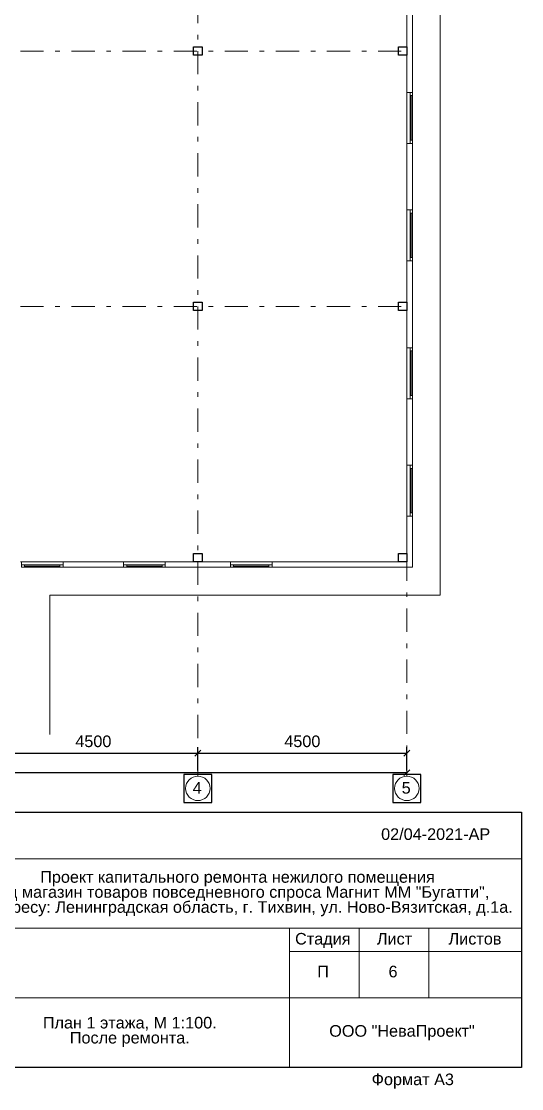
# Model space of a CAD drawing. Header units: metres. Extents: x 0 to 28.5, y 0 to 40.3.
# Drawn here: x 17.73 to 28.5, y 0.05 to 23.04 of the extents above; entities that cross this region are included whole.
import ezdxf
from ezdxf.enums import TextEntityAlignment as Align

# ---------------------------------------------------------------- set-up
doc = ezdxf.new("R2010")
doc.units = ezdxf.units.M
doc.header["$MEASUREMENT"] = 0
doc.linetypes.add('( Dashdot )', pattern=[1.001, 0.5, -0.25, 0.001, -0.25])
doc.layers.add('YOLO_STAMP', color=1, linetype='Continuous')
doc.layers.add('YOLO_TABLE', color=1, linetype='Continuous')
doc.styles.add('GOST 2.304', font='CS_Gost2304.shx')
doc.styles.get("Standard").update_dxf_attribs({"font": 'times.ttf'})
doc.styles.add('Style-Arial', font='arial.ttf')
doc.dimstyles.get("Standard").update_dxf_attribs({"dimtxt": 0.18, "dimasz": 0.18, "dimexe": 0.18, "dimexo": 0.0625, "dimgap": 0.09, "dimtad": 0, "dimtih": 1, "dimtoh": 1, "dimdec": 4, "dimzin": 0, "dimdsep": 46, "dimtxsty": 'STANDARD', "dimcen": 0.09, "dimadec": 0, "dimazin": 0, "dimtfac": 1, "dimtdec": 4, "dimtofl": 0, "dimtmove": 0, "dimatfit": 3, "dimfxl": 1, "dimtolj": 1, "dimtzin": 0, "dimarcsym": 0})

# ---------------------------------------------------------------- blocks, each defined once
blk = doc.blocks.new('*U9')
at = {"color": 7, "linetype": 'Continuous', "lineweight": 13, "flags": 128}
for points in [[(0.025, 0.45), (0.025, 0.38), (-0.025, 0.38), (-0.025, 0.45), (0.025, 0.45)], [(0.025, -0.38), (0.025, -0.45), (-0.025, -0.45), (-0.025, -0.38), (0.025, -0.38)]]:
    blk.add_lwpolyline(points, close=True, dxfattribs=at)
at = {"color": 7, "linetype": 'Continuous', "lineweight": 0, "flags": 128}
blk.add_lwpolyline([(0, -0.38), (0, 0.38), (-0.025, 0.38), (-0.025, -0.38), (0, -0.38)], close=True, dxfattribs=at)
blk = doc.blocks.new('_Oblique')
at = {"color": 0, "linetype": 'ByBlock', "lineweight": -2}
blk.add_line((0.5, 0.5), (-0.5, -0.5), dxfattribs=at)
blk = doc.blocks.new('*D1133')
at = {"color": 0, "linetype": 'Continuous', "lineweight": -2, "transparency": 16777216}
for p, q in [((8.028, 6.903), (8.028, 6.979)), ((26.028, 6.903), (26.028, 6.979)), ((8.028, 6.854), (26.028, 6.854))]:
    blk.add_line(p, q, dxfattribs=at)
at = {"layer": 'Defpoints', "color": 0, "linetype": 'Continuous', "lineweight": 30, "transparency": 16777216}
for p in [(8.028, 6.778), (26.028, 6.854), (26.028, 6.778)]:
    blk.add_point(p, dxfattribs=at)
at = {"color": 0, "linetype": 'Continuous', "lineweight": -2, "transparency": 16777216, "xscale": 0.125, "yscale": 0.125, "zscale": 0.125, "rotation": 180}
blk.add_blockref('_Oblique', (8.028, 6.854), dxfattribs=at)
at = {"color": 0, "linetype": 'Continuous', "lineweight": -2, "transparency": 16777216, "xscale": 0.125, "yscale": 0.125, "zscale": 0.125}
blk.add_blockref('_Oblique', (26.028, 6.854), dxfattribs=at)
at = {"color": 0, "linetype": 'Continuous', "lineweight": 0, "transparency": 16777216, "insert": (17.028, 7.107), "char_height": 0.25, "attachment_point": 5, "style": 'Style-Arial'}
blk.add_mtext('\\A1;18000', dxfattribs=at)
blk = doc.blocks.new('*D1135')
at = {"color": 0, "linetype": 'Continuous', "lineweight": -2, "transparency": 16777216}
for p, q in [((17.028, 6.903), (17.028, 7.399)), ((21.528, 6.903), (21.528, 7.399)), ((17.028, 7.274), (21.528, 7.274))]:
    blk.add_line(p, q, dxfattribs=at)
at = {"layer": 'Defpoints', "color": 0, "linetype": 'Continuous', "lineweight": 30, "transparency": 16777216}
for p in [(21.528, 7.274), (17.028, 6.778), (21.528, 6.778)]:
    blk.add_point(p, dxfattribs=at)
at = {"color": 0, "linetype": 'Continuous', "lineweight": -2, "transparency": 16777216, "xscale": 0.125, "yscale": 0.125, "zscale": 0.125, "rotation": 180}
blk.add_blockref('_Oblique', (17.028, 7.274), dxfattribs=at)
at = {"color": 0, "linetype": 'Continuous', "lineweight": -2, "transparency": 16777216, "xscale": 0.125, "yscale": 0.125, "zscale": 0.125}
blk.add_blockref('_Oblique', (21.528, 7.274), dxfattribs=at)
at = {"color": 0, "linetype": 'Continuous', "lineweight": 0, "transparency": 16777216, "insert": (19.278, 7.527), "char_height": 0.25, "attachment_point": 5, "style": 'Style-Arial'}
blk.add_mtext('\\A1;4500', dxfattribs=at)
blk = doc.blocks.new('*D1136')
at = {"color": 0, "linetype": 'Continuous', "lineweight": -2, "transparency": 16777216}
for p, q in [((21.528, 6.903), (21.528, 7.399)), ((26.028, 6.903), (26.028, 7.399)), ((21.528, 7.274), (26.028, 7.274))]:
    blk.add_line(p, q, dxfattribs=at)
at = {"layer": 'Defpoints', "color": 0, "linetype": 'Continuous', "lineweight": 30, "transparency": 16777216}
for p in [(26.028, 7.274), (21.528, 6.778), (26.028, 6.778)]:
    blk.add_point(p, dxfattribs=at)
at = {"color": 0, "linetype": 'Continuous', "lineweight": -2, "transparency": 16777216, "xscale": 0.125, "yscale": 0.125, "zscale": 0.125, "rotation": 180}
blk.add_blockref('_Oblique', (21.528, 7.274), dxfattribs=at)
at = {"color": 0, "linetype": 'Continuous', "lineweight": -2, "transparency": 16777216, "xscale": 0.125, "yscale": 0.125, "zscale": 0.125}
blk.add_blockref('_Oblique', (26.028, 7.274), dxfattribs=at)
at = {"color": 0, "linetype": 'Continuous', "lineweight": 0, "transparency": 16777216, "insert": (23.778, 7.527), "char_height": 0.25, "attachment_point": 5, "style": 'Style-Arial'}
blk.add_mtext('\\A1;4500', dxfattribs=at)

msp = doc.modelspace()

# ---------------------------------------------------------------- linework, layer by layer
at = {"color": 1, "linetype": '( Dashdot )', "lineweight": 0}
for p, q in [((21.52794243, 38.8977528), (21.52794243, 6.7777528)), ((26.02794243, 38.9877528), (26.02794243, 6.7777528)), ((3.40794243, 22.3977528), (26.02794243, 22.3977528)), ((3.40794243, 16.8977528), (26.02794243, 16.8977528)), ((3.40794243, 11.3977528), (26.02794243, 11.3977528))]:
    msp.add_line(p, q, dxfattribs=at)
at = {"color": 7, "linetype": 'Continuous', "lineweight": 0}
for p, q in [((26.74794243, 10.6777528), (26.74794243, 28.5277528)), ((18.33794243, 10.6777528), (26.74794243, 10.6777528)), ((18.33794243, 7.6777528), (18.33794243, 10.6777528))]:
    msp.add_line(p, q, dxfattribs=at)
at = {"color": 7, "linetype": 'Continuous', "lineweight": 13}
for p, q in [((26.02794243, 21.5077528), (26.02794243, 23.3777528)), ((26.14794243, 21.5077528), (26.14794243, 23.3777528)), ((26.02794243, 21.5077528), (26.14794243, 21.5077528)), ((26.02794243, 20.4077528), (26.14794243, 20.4077528)), ((26.02794243, 18.9777528), (26.02794243, 20.4077528)), ((26.14794243, 18.9777528), (26.14794243, 20.4077528)), ((26.02794243, 18.9777528), (26.14794243, 18.9777528)), ((26.02794243, 16.0077528), (26.02794243, 17.8777528)), ((26.02794243, 17.8777528), (26.14794243, 17.8777528)), ((26.14794243, 16.0077528), (26.14794243, 17.8777528)), ((26.02794243, 16.0077528), (26.14794243, 16.0077528)), ((26.02794243, 14.9077528), (26.14794243, 14.9077528)), ((26.02794243, 13.4777528), (26.02794243, 14.9077528)), ((26.14794243, 13.4777528), (26.14794243, 14.9077528)), ((26.02794243, 13.4777528), (26.14794243, 13.4777528)), ((26.02794243, 11.3977528), (26.02794243, 12.3777528)), ((26.02794243, 12.3777528), (26.14794243, 12.3777528)), ((26.14794243, 11.2777528), (26.14794243, 12.3777528)), ((18.62794243, 11.3977528), (18.62794243, 11.2777528)), ((18.62794243, 11.3977528), (19.92794243, 11.3977528)), ((18.62794243, 11.2777528), (19.92794243, 11.2777528)), ((19.92794243, 11.3977528), (19.92794243, 11.2777528)), ((20.82794243, 11.3977528), (20.82794243, 11.2777528)), ((20.82794243, 11.3977528), (22.22794243, 11.3977528)), ((20.82794243, 11.2777528), (22.22794243, 11.2777528)), ((22.22794243, 11.3977528), (22.22794243, 11.2777528)), ((23.12794243, 11.3977528), (23.12794243, 11.2777528)), ((23.12794243, 11.3977528), (26.02794243, 11.3977528)), ((23.12794243, 11.2777528), (26.14794243, 11.2777528)), ((10.00000067, 5.9999811), (28.50000067, 5.9999811)), ((28.50000067, 5.9999811), (28.50000067, 0.4999811)), ((16.50000067, 4.9999811), (28.50000067, 4.9999811)), ((16.50000067, 3.4999811), (28.50000067, 3.4999811)), ((23.50000067, 2.9999811), (28.50000067, 2.9999811)), ((16.50000067, 1.9999811), (28.50000067, 1.9999811)), ((1.56106662, 0.4999811), (28.50000067, 0.4999811))]:
    msp.add_line(p, q, dxfattribs=at)
at = {"lineweight": 30, "flags": 128}
for points in [[(21.43794243, 22.4877528), (21.61794243, 22.4877528), (21.61794243, 22.3077528), (21.43794243, 22.3077528), (21.43794243, 22.4877528)], [(25.84794243, 22.4877528), (26.02794243, 22.4877528), (26.02794243, 22.3077528), (25.84794243, 22.3077528), (25.84794243, 22.4877528)], [(21.43794243, 16.9877528), (21.61794243, 16.9877528), (21.61794243, 16.8077528), (21.43794243, 16.8077528), (21.43794243, 16.9877528)], [(25.84794243, 16.9877528), (26.02794243, 16.9877528), (26.02794243, 16.8077528), (25.84794243, 16.8077528), (25.84794243, 16.9877528)], [(21.43794243, 11.5777528), (21.61794243, 11.5777528), (21.61794243, 11.3977528), (21.43794243, 11.3977528), (21.43794243, 11.5777528)], [(25.84794243, 11.5777528), (26.02794243, 11.5777528), (26.02794243, 11.3977528), (25.84794243, 11.3977528), (25.84794243, 11.5777528)]]:
    msp.add_lwpolyline(points, close=True, dxfattribs=at)
at = {"color": 7, "linetype": 'Continuous', "lineweight": 0, "flags": 128}
for points in [[(26.02794243, 21.5077528), (26.14794243, 21.5077528), (26.14794243, 20.4077528), (26.02794243, 20.4077528), (26.02794243, 21.5077528)], [(26.09794243, 21.4377528), (26.09794243, 20.4777528), (26.12294243, 20.4777528), (26.12294243, 21.4377528), (26.09794243, 21.4377528)], [(26.02794243, 18.9777528), (26.14794243, 18.9777528), (26.14794243, 17.8777528), (26.02794243, 17.8777528), (26.02794243, 18.9777528)], [(26.09794243, 18.9077528), (26.09794243, 17.9477528), (26.12294243, 17.9477528), (26.12294243, 18.9077528), (26.09794243, 18.9077528)], [(26.02794243, 16.0077528), (26.14794243, 16.0077528), (26.14794243, 14.9077528), (26.02794243, 14.9077528), (26.02794243, 16.0077528)], [(26.09794243, 15.9377528), (26.09794243, 14.9777528), (26.12294243, 14.9777528), (26.12294243, 15.9377528), (26.09794243, 15.9377528)], [(26.02794243, 13.4777528), (26.14794243, 13.4777528), (26.14794243, 12.3777528), (26.02794243, 12.3777528), (26.02794243, 13.4777528)], [(26.09794243, 13.4077528), (26.09794243, 12.4477528), (26.12294243, 12.4477528), (26.12294243, 13.4077528), (26.09794243, 13.4077528)], [(18.62794243, 11.3977528), (18.62794243, 11.2777528), (17.72794243, 11.2777528), (17.72794243, 11.3977528), (18.62794243, 11.3977528)], [(20.82794243, 11.3977528), (20.82794243, 11.2777528), (19.92794243, 11.2777528), (19.92794243, 11.3977528), (20.82794243, 11.3977528)], [(23.12794243, 11.3977528), (23.12794243, 11.2777528), (22.22794243, 11.2777528), (22.22794243, 11.3977528), (23.12794243, 11.3977528)]]:
    msp.add_lwpolyline(points, close=True, dxfattribs=at)
at = {"color": 7, "linetype": 'Continuous', "lineweight": 13, "flags": 128}
for points in [[(26.14794243, 21.4377528), (26.14794243, 21.5077528), (26.09794243, 21.5077528), (26.09794243, 21.4377528), (26.14794243, 21.4377528)], [(26.14794243, 20.4077528), (26.14794243, 20.4777528), (26.09794243, 20.4777528), (26.09794243, 20.4077528), (26.14794243, 20.4077528)], [(26.14794243, 18.9077528), (26.14794243, 18.9777528), (26.09794243, 18.9777528), (26.09794243, 18.9077528), (26.14794243, 18.9077528)], [(26.14794243, 17.8777528), (26.14794243, 17.9477528), (26.09794243, 17.9477528), (26.09794243, 17.8777528), (26.14794243, 17.8777528)], [(26.14794243, 15.9377528), (26.14794243, 16.0077528), (26.09794243, 16.0077528), (26.09794243, 15.9377528), (26.14794243, 15.9377528)], [(26.14794243, 14.9077528), (26.14794243, 14.9777528), (26.09794243, 14.9777528), (26.09794243, 14.9077528), (26.14794243, 14.9077528)], [(26.14794243, 13.4077528), (26.14794243, 13.4777528), (26.09794243, 13.4777528), (26.09794243, 13.4077528), (26.14794243, 13.4077528)], [(26.14794243, 12.3777528), (26.14794243, 12.4477528), (26.09794243, 12.4477528), (26.09794243, 12.3777528), (26.14794243, 12.3777528)]]:
    msp.add_lwpolyline(points, close=True, dxfattribs=at)
for points in [[(23.50000067, 3.4999811), (23.50000067, 0.4999811)], [(25.00000067, 3.4999811), (25.00000067, 1.9999811)], [(26.50000067, 3.4999811), (26.50000067, 1.9999811)]]:
    msp.add_lwpolyline(points, dxfattribs=at)
at = {"color": 7, "linetype": 'Continuous', "lineweight": 13}
for centre in [(21.52794243, 6.51439735), (26.02794243, 6.51439735)]:
    msp.add_circle(centre, 0.26335544, dxfattribs=at)
at = {"layer": 'YOLO_STAMP'}
msp.add_lwpolyline([(10.00000067, 5.9999811), (28.50000067, 5.9999811), (28.50000067, 0.4999811), (10.00000067, 0.4999811)], close=True, dxfattribs=at)
at = {"layer": 'YOLO_TABLE'}
for points in [[(21.22579216, 6.21224708), (21.8300927, 6.21224708), (21.8300927, 6.81654762), (21.22579216, 6.81654762)], [(25.72579216, 6.21224708), (26.3300927, 6.21224708), (26.3300927, 6.81654762), (25.72579216, 6.81654762)]]:
    msp.add_lwpolyline(points, close=True, dxfattribs=at)

# ---------------------------------------------------------------- block references
at = {"color": 7, "linetype": 'Continuous', "lineweight": 13, "rotation": 270}
for p in [(18.17798327, 11.30271598), (20.37798327, 11.30271598), (22.67798327, 11.30271598)]:
    msp.add_blockref('*U9', p, dxfattribs=at)

# ---------------------------------------------------------------- texts
at = {"color": 7, "linetype": 'Continuous', "lineweight": 30, "style": 'Style-Arial'}
for s, p in [('4', (21.41748701, 6.6511105)), ('5', (25.91748701, 6.6511105))]:
    msp.add_text(s, height=0.25, dxfattribs=at).set_placement(p, align=Align.TOP_LEFT)
at = {"color": 7, "linetype": 'Continuous', "lineweight": 13, "style": 'Style-Arial'}
msp.add_text('02/04-2021-АР', height=0.25, dxfattribs=at).set_placement((26.64893936, 5.65359491), align=Align.TOP_CENTER)
at = {"color": 7, "linetype": 'Continuous', "lineweight": 0, "style": 'Style-Arial'}
for s, p in [('Стадия', (24.21844543, 3.2749911)), ('Лист', (25.76276632, 3.2749911)), ('Листов', (27.49625737, 3.2749911)), ('ООО "НеваПроект"', (25.92294505, 1.28947994)), ('Формат А3', (26.15620346, 0.24602393))]:
    msp.add_text(s, height=0.25, dxfattribs=at).set_placement(p, align=Align.MIDDLE_CENTER)
at = {"color": 7, "linetype": 'Continuous', "lineweight": 13, "char_height": 0.25, "line_spacing_factor": 0.776524, "style": 'Style-Arial'}
for s, insert, attachment_point in [('Проект капитального ремонта нежилого помещения\\P под магазин товаров повседневного спроса Магнит ММ "Бугатти",\\P  по адресу: Ленинградская область, г. Тихвин, ул. Ново-Вязитская, д.1а.', (22.38195189, 4.73139056), 2), ('План 1 этажа, М 1:100.\\PПосле ремонта.\\P', (20.0623867, 1.26777013), 5)]:
    msp.add_mtext(s, dxfattribs=dict(at, insert=insert, attachment_point=attachment_point))
at = {"color": 7, "linetype": 'Continuous', "lineweight": 0, "char_height": 0.25, "attachment_point": 5, "line_spacing_factor": 0.72, "style": 'GOST 2.304'}
for s, insert in [('\\fArial|b0|i0|c204204|p39;П', (24.22560672, 2.56669421)), ('\\fArial|b0|i0|c204204|p39;6', (25.73090568, 2.56669421))]:
    msp.add_mtext(s, dxfattribs=dict(at, insert=insert))

# ---------------------------------------------------------------- dimensions: what is measured, and where the dimension line sits
at = {"color": 5, "linetype": 'Continuous', "lineweight": 0}
for base, p1, p2, picture, middle in [((21.52794243, 7.27418503), (17.02794243, 6.7777528), (21.52794243, 6.7777528), '*D1135', (19.27794243, 7.52682828)), ((26.02794243, 7.27418503), (21.52794243, 6.7777528), (26.02794243, 6.7777528), '*D1136', (23.77794243, 7.52682828)), ((26.02794243, 6.85436232), (8.02794243, 6.7777528), (26.02794243, 6.7777528), '*D1133', (17.02794243, 7.10700557))]:
    dim = msp.add_linear_dim(base=base, p1=p1, p2=p2, dimstyle='Standard', override={"dimtxt": 0.25, "dimasz": 0.125, "dimexe": 0.125, "dimexo": 0.125, "dimgap": 0.125, "dimtad": 1, "dimtih": 0, "dimtoh": 0, "dimlfac": 1000, "dimzin": 11, "dimtxsty": 'Style-Arial', "dimblk": 'Oblique', "dimfrac": 2, "dimtzin": 11}, dxfattribs=at)
    dim.commit()
    dim.dimension.update_dxf_attribs({"geometry": picture, "text_midpoint": middle})

doc.saveas('drawing.dxf')
